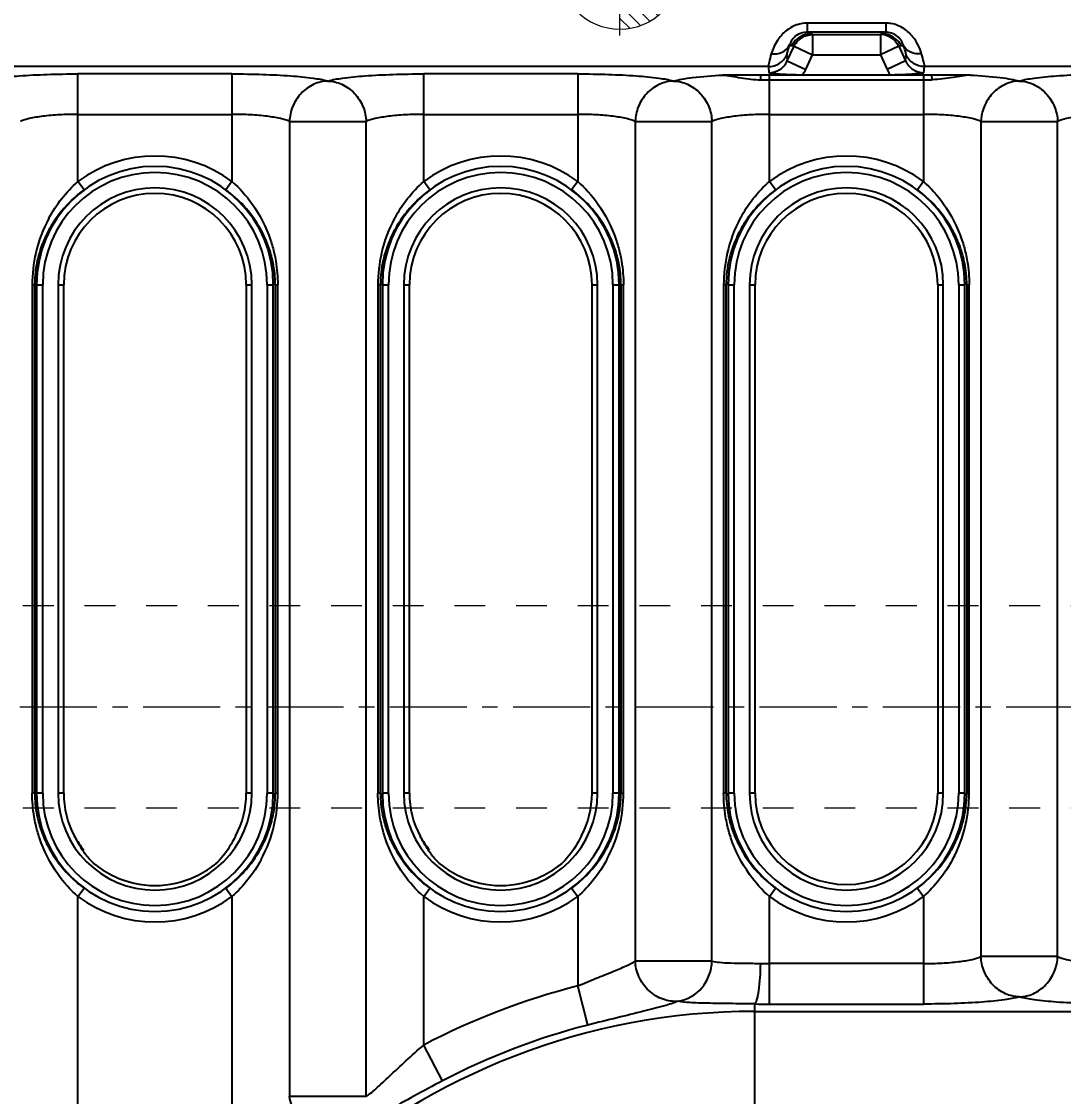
# Model space of a CAD drawing. Header units: millimetres. Extents: x 1147 to 12155, y -6137 to -4403.
# Drawn here: x 2781 to 2832.6, y -5230 to -5176.9 of the extents above; entities that cross this region are included whole.
import ezdxf
from ezdxf.enums import TextEntityAlignment as Align

# ---------------------------------------------------------------- set-up
doc = ezdxf.new("R2010")
doc.units = ezdxf.units.MM
doc.header["$LTSCALE"] = 16.335
doc.header["$PDMODE"] = 3
doc.header["$PDSIZE"] = 0.3125
doc.linetypes.add('CENTER', pattern=[0.6, 0.375, -0.075, 0.075, -0.075])
doc.linetypes.add('HIDDEN', pattern=[0.2, 0.1, -0.1])
doc.layers.get('0').update_dxf_attribs({"linetype": 'CONTINUOUS'})
doc.layers.get('Defpoints').update_dxf_attribs({"linetype": 'CONTINUOUS'})
doc.layers.add('cool', color=153, linetype='HIDDEN', lineweight=9)
doc.layers.add('epin', color=13, linetype='CONTINUOUS', lineweight=9)
doc.styles.get("Standard").update_dxf_attribs({"font": 'txt', "width": 0.8})
doc.styles.add('TXT05', font='txt.shx', dxfattribs={"width": 0.5, "bigfont": 'gbcbig.shx'})
doc.dimstyles.get("Standard").update_dxf_attribs({"dimtxt": 0.15625, "dimasz": 0.1875, "dimexe": 0.125, "dimexo": 0.0625, "dimtad": 0, "dimtih": 1, "dimtoh": 1, "dimdsep": 46, "dimtxsty": 'Standard', "dimcen": 0.09, "dimadec": 0, "dimazin": 0, "dimtp": 0.01, "dimtm": 0.01, "dimtfac": 1, "dimtofl": 0, "dimtmove": 0, "dimatfit": 3, "dimfxl": 0, "dimtolj": 1, "dimarcsym": 0})

# ---------------------------------------------------------------- blocks, each defined once
blk = doc.blocks.new('*D796')
at = {"color": 4, "lineweight": -2}
blk.add_line((2672.12, -5193.414), (2589.14, -5193.414), dxfattribs=at)
at = {"layer": 'Defpoints', "color": 0}
for p in [(2589.14, -5193.414), (2672.182, -5193.414), (2876.631, -5263.772)]:
    blk.add_point(p, dxfattribs=at)
at = {"color": 6, "insert": (2576.873, -5193.414), "char_height": 8, "attachment_point": 5}
blk.add_mtext('\\A1;70.36', dxfattribs=at)
blk = doc.blocks.new('*D797')
at = {"color": 4, "lineweight": -2}
for p, q in [((2609.14, -5170.842), (2589.14, -5170.842)), ((2629.14, -5174.272), (2609.14, -5170.842)), ((2807.268, -5174.272), (2629.14, -5174.272))]:
    blk.add_line(p, q, dxfattribs=at)
at = {"layer": 'Defpoints', "color": 0}
for p in [(2589.14, -5170.842), (2807.331, -5174.272), (2876.631, -5263.772)]:
    blk.add_point(p, dxfattribs=at)
at = {"color": 6, "insert": (2576.873, -5170.842), "char_height": 8, "attachment_point": 5}
blk.add_mtext('\\A1;89.50', dxfattribs=at)
blk = doc.blocks.new('*D768')
at = {"color": 4, "lineweight": -2}
blk.add_line((2665.106, -5158.772), (2589.14, -5158.772), dxfattribs=at)
at = {"layer": 'Defpoints', "color": 0}
for p in [(2589.14, -5158.772), (2665.168, -5158.772), (2876.631, -5263.772)]:
    blk.add_point(p, dxfattribs=at)
at = {"color": 6, "insert": (2575.807, -5158.772), "char_height": 8, "attachment_point": 5}
blk.add_mtext('\\A1;105.00', dxfattribs=at)
blk = doc.blocks.new('*D769')
at = {"color": 4, "lineweight": -2}
blk.add_line((2674.368, -5123.772), (2589.14, -5123.772), dxfattribs=at)
at = {"layer": 'Defpoints', "color": 0}
for p in [(2589.14, -5123.772), (2674.431, -5123.772), (2876.631, -5263.772)]:
    blk.add_point(p, dxfattribs=at)
at = {"color": 6, "insert": (2575.807, -5123.772), "char_height": 8, "attachment_point": 5}
blk.add_mtext('\\A1;140.00', dxfattribs=at)
blk = doc.blocks.new('*D770')
at = {"color": 4, "lineweight": -2}
blk.add_line((2656.557, -5102.772), (2589.14, -5102.772), dxfattribs=at)
at = {"layer": 'Defpoints', "color": 0}
for p in [(2589.14, -5102.772), (2656.62, -5102.772), (2876.631, -5263.772)]:
    blk.add_point(p, dxfattribs=at)
at = {"color": 6, "insert": (2576.34, -5102.772), "char_height": 8, "attachment_point": 5}
blk.add_mtext('\\A1;161.00', dxfattribs=at)
blk = doc.blocks.new('*D771')
at = {"color": 4, "lineweight": -2}
for p, q in [((2629.14, -5083.772), (2609.14, -5090.058)), ((2800.068, -5083.772), (2629.14, -5083.772)), ((2609.14, -5090.058), (2589.14, -5090.058))]:
    blk.add_line(p, q, dxfattribs=at)
at = {"layer": 'Defpoints', "color": 0}
for p in [(2800.131, -5083.772), (2589.14, -5090.058), (2876.631, -5263.772)]:
    blk.add_point(p, dxfattribs=at)
at = {"color": 6, "insert": (2575.807, -5090.058), "char_height": 8, "attachment_point": 5}
blk.add_mtext('\\A1;180.00', dxfattribs=at)
blk = doc.blocks.new('*D772')
at = {"color": 4, "lineweight": -2}
blk.add_line((2620.568, -5058.772), (2589.14, -5058.772), dxfattribs=at)
at = {"layer": 'Defpoints', "color": 0}
for p in [(2589.14, -5058.772), (2620.631, -5058.772), (2876.631, -5263.772)]:
    blk.add_point(p, dxfattribs=at)
at = {"color": 6, "insert": (2574.74, -5058.772), "char_height": 8, "attachment_point": 5}
blk.add_mtext('\\A1;205.00', dxfattribs=at)
blk = doc.blocks.new('*D781')
at = {"color": 4, "lineweight": -2}
for p, q in [((2797.98, -5040.799), (2797.98, -5020.799)), ((2804.631, -5059.372), (2797.98, -5040.799)), ((2804.631, -5079.309), (2804.631, -5059.372))]:
    blk.add_line(p, q, dxfattribs=at)
at = {"layer": 'Defpoints', "color": 0}
for p in [(2797.98, -5020.799), (2804.631, -5079.372), (2876.631, -5263.772)]:
    blk.add_point(p, dxfattribs=at)
at = {"color": 6, "insert": (2797.98, -5009.066), "char_height": 8, "attachment_point": 5, "rotation": 90}
blk.add_mtext('\\A1;72.00', dxfattribs=at)
blk = doc.blocks.new('*D782')
at = {"color": 4, "lineweight": -2}
for p, q in [((2751.831, -5040.266), (2751.831, -5020.266)), ((2751.631, -5059.772), (2751.831, -5040.266)), ((2751.631, -5079.709), (2751.631, -5059.772))]:
    blk.add_line(p, q, dxfattribs=at)
at = {"layer": 'Defpoints', "color": 0}
for p in [(2751.831, -5020.266), (2751.631, -5079.772), (2876.631, -5263.772)]:
    blk.add_point(p, dxfattribs=at)
at = {"color": 6, "insert": (2751.831, -5006.399), "char_height": 8, "attachment_point": 5, "rotation": 90}
blk.add_mtext('\\A1;125.00', dxfattribs=at)
blk = doc.blocks.new('*D783')
at = {"color": 4, "lineweight": -2}
blk.add_line((2678.831, -5119.309), (2678.831, -5020.266), dxfattribs=at)
at = {"layer": 'Defpoints', "color": 0}
for p in [(2678.831, -5020.266), (2678.831, -5119.372), (2876.631, -5263.772)]:
    blk.add_point(p, dxfattribs=at)
at = {"color": 6, "insert": (2678.831, -5005.866), "char_height": 8, "attachment_point": 5, "rotation": 90}
blk.add_mtext('\\A1;197.80', dxfattribs=at)
blk = doc.blocks.new('*D784')
at = {"color": 4, "lineweight": -2}
for p, q in [((2667.545, -5040.266), (2667.545, -5020.266)), ((2677.132, -5060.266), (2667.545, -5040.266)), ((2677.132, -5188.402), (2677.132, -5060.266))]:
    blk.add_line(p, q, dxfattribs=at)
at = {"layer": 'Defpoints', "color": 0}
for p in [(2667.545, -5020.266), (2677.132, -5188.464), (2876.631, -5263.772)]:
    blk.add_point(p, dxfattribs=at)
at = {"color": 6, "insert": (2667.545, -5005.866), "char_height": 8, "attachment_point": 5, "rotation": 90}
blk.add_mtext('\\A1;199.50', dxfattribs=at)
blk = doc.blocks.new('*D785')
at = {"color": 4, "lineweight": -2}
for p, q in [((2656.259, -5040.266), (2656.259, -5020.266)), ((2668.628, -5060.266), (2656.259, -5040.266)), ((2668.628, -5154.309), (2668.628, -5060.266))]:
    blk.add_line(p, q, dxfattribs=at)
at = {"layer": 'Defpoints', "color": 0}
for p in [(2656.259, -5020.266), (2668.628, -5154.372), (2876.631, -5263.772)]:
    blk.add_point(p, dxfattribs=at)
at = {"color": 6, "insert": (2656.259, -5005.866), "char_height": 8, "attachment_point": 5, "rotation": 90}
blk.add_mtext('\\A1;208.00', dxfattribs=at)
blk = doc.blocks.new('*D786')
at = {"color": 4, "lineweight": -2}
for p, q in [((2633.687, -5040.266), (2633.687, -5020.266)), ((2646.631, -5060.266), (2633.687, -5040.266)), ((2646.631, -5188.952), (2646.631, -5060.266))]:
    blk.add_line(p, q, dxfattribs=at)
at = {"layer": 'Defpoints', "color": 0}
for p in [(2633.687, -5020.266), (2646.631, -5189.014), (2876.631, -5263.772)]:
    blk.add_point(p, dxfattribs=at)
at = {"color": 6, "insert": (2633.687, -5005.866), "char_height": 8, "attachment_point": 5, "rotation": 90}
blk.add_mtext('\\A1;230.00', dxfattribs=at)
blk = doc.blocks.new('*D787')
at = {"color": 4, "lineweight": -2}
for p, q in [((2622.401, -5040.266), (2622.401, -5020.266)), ((2631.631, -5045.398), (2622.401, -5040.266)), ((2631.631, -5065.336), (2631.631, -5045.398))]:
    blk.add_line(p, q, dxfattribs=at)
at = {"layer": 'Defpoints', "color": 0}
for p in [(2622.401, -5020.266), (2631.631, -5065.398), (2876.631, -5263.772)]:
    blk.add_point(p, dxfattribs=at)
at = {"color": 6, "insert": (2622.401, -5005.333), "char_height": 8, "attachment_point": 5, "rotation": 90}
blk.add_mtext('\\A1;245.00', dxfattribs=at)
blk = doc.blocks.new('*D800')
at = {"color": 4, "lineweight": -2}
for p, q in [((2726.819, -5040.645), (2726.819, -5020.645)), ((2720.63, -5060.645), (2726.819, -5040.645)), ((2720.63, -5253.209), (2720.63, -5060.645))]:
    blk.add_line(p, q, dxfattribs=at)
at = {"layer": 'Defpoints', "color": 0}
for p in [(2726.819, -5020.645), (2720.63, -5253.272), (2876.631, -5263.772)]:
    blk.add_point(p, dxfattribs=at)
at = {"color": 6, "insert": (2726.819, -5006.778), "char_height": 8, "attachment_point": 5, "rotation": 90}
blk.add_mtext('\\A1;156.00', dxfattribs=at)
blk = doc.blocks.new('*D801')
at = {"color": 4, "lineweight": -2}
for p, q in [((2708.339, -5037.966), (2708.339, -5017.966)), ((2704.631, -5051.709), (2708.339, -5037.966)), ((2704.631, -5071.646), (2704.631, -5051.709))]:
    blk.add_line(p, q, dxfattribs=at)
at = {"layer": 'Defpoints', "color": 0}
for p in [(2708.339, -5017.966), (2704.631, -5071.709), (2876.631, -5263.772)]:
    blk.add_point(p, dxfattribs=at)
at = {"color": 6, "insert": (2708.339, -5004.099), "char_height": 8, "attachment_point": 5, "rotation": 90}
blk.add_mtext('\\A1;172.00', dxfattribs=at)
blk = doc.blocks.new('*D802')
at = {"color": 4, "lineweight": -2}
blk.add_line((2810.631, -5170.909), (2810.631, -5020.534), dxfattribs=at)
at = {"layer": 'Defpoints', "color": 0}
for p in [(2810.631, -5020.534), (2810.631, -5170.972), (2876.631, -5263.772)]:
    blk.add_point(p, dxfattribs=at)
at = {"color": 6, "insert": (2810.631, -5008.8), "char_height": 8, "attachment_point": 5, "rotation": 90}
blk.add_mtext('\\A1;66.00', dxfattribs=at)
blk = doc.blocks.new('*D807')
at = {"color": 4, "lineweight": -2}
for p, q in [((2689.721, -5039.523), (2689.721, -5019.523)), ((2681.564, -5059.523), (2689.721, -5039.523)), ((2681.564, -5249.046), (2681.564, -5059.523))]:
    blk.add_line(p, q, dxfattribs=at)
at = {"layer": 'Defpoints', "color": 0}
for p in [(2689.721, -5019.523), (2681.564, -5249.109), (2876.631, -5263.772)]:
    blk.add_point(p, dxfattribs=at)
at = {"color": 6, "insert": (2689.721, -5005.123), "char_height": 8, "attachment_point": 5, "rotation": 90}
blk.add_mtext('\\A1;195.07', dxfattribs=at)
blk = doc.blocks.new('*D808')
at = {"color": 4, "lineweight": -2}
for p, q in [((2698.265, -5039.523), (2698.265, -5019.523)), ((2692.323, -5059.523), (2698.265, -5039.523)), ((2692.323, -5248.014), (2692.323, -5059.523))]:
    blk.add_line(p, q, dxfattribs=at)
at = {"layer": 'Defpoints', "color": 0}
for p in [(2698.265, -5019.523), (2692.323, -5248.077), (2876.631, -5263.772)]:
    blk.add_point(p, dxfattribs=at)
at = {"color": 6, "insert": (2698.265, -5005.657), "char_height": 8, "attachment_point": 5, "rotation": 90}
blk.add_mtext('\\A1;184.31', dxfattribs=at)
blk = doc.blocks.new('epin_ejp_6')
at = {"layer": 'epin'}
h = blk.add_hatch(dxfattribs=at)
h.set_pattern_fill('_ANSI31', color=123, scale=0.15, angle=90, style=0)
h.set_pattern_definition([(135, (-2387.40246, 110.88073), (-0.3367596, -0.3367596), [])])
h.paths.add_polyline_path([(0, 3, 0.414214), (-3, 0), (0, 0)])
h.paths.add_polyline_path([(3, 0), (0, 0), (0, -3, 0.414214)])
at = {"layer": 'epin', "color": 1, "linetype": 'CENTER', "ltscale": 0.186593}
for p, q in [((0, -3.3), (0, 3.3)), ((-3.3, 0), (3.3, 0))]:
    blk.add_line(p, q, dxfattribs=at)
at = {"layer": 'epin'}
blk.add_circle((0, 0), 3, dxfattribs=at)
at = {"layer": 'epin', "color": 6, "style": 'TXT05', "width": 0.5}
blk.add_text('%%c6', height=2.1, dxfattribs=at).set_placement((0.995, 1.35), align=Align.MIDDLE)
blk = doc.blocks.new('115')
at = {"layer": 'epin'}
blk.add_blockref('epin_ejp_6', (-66, 89.5), dxfattribs=at)

msp = doc.modelspace()

# ---------------------------------------------------------------- linework, layer by layer
at = {"color": 7, "linetype": 'Continuous'}
for p, q in [((2819.883, -5176.962), (2819.883, -5177.414)), ((2823.779, -5176.962), (2819.883, -5176.962)), ((2823.779, -5176.962), (2823.779, -5177.414)), ((2819.581, -5177.628), (2819.579, -5177.628)), ((2819.883, -5177.414), (2819.978, -5177.495)), ((2823.779, -5177.414), (2819.883, -5177.414)), ((2820.153, -5177.495), (2819.978, -5177.495)), ((2820.153, -5177.527), (2820.153, -5178.533)), ((2820.153, -5177.527), (2823.509, -5177.527)), ((2823.684, -5177.495), (2823.509, -5177.495)), ((2823.509, -5177.527), (2823.509, -5178.533)), ((2823.779, -5177.414), (2823.684, -5177.495)), ((2824.083, -5177.628), (2824.081, -5177.628)), ((2818.906, -5178.83), (2819.243, -5178.108)), ((2819.024, -5178.038), (2819.108, -5178.108)), ((2819.243, -5178.108), (2820.153, -5178.533)), ((2824.419, -5178.108), (2823.509, -5178.533)), ((2824.419, -5178.108), (2824.756, -5178.83)), ((2824.638, -5178.038), (2824.554, -5178.108)), ((2818.881, -5178.534), (2818.906, -5178.83)), ((2818.906, -5178.83), (2819.816, -5179.254)), ((2819.816, -5179.254), (2820.153, -5178.533)), ((2820.153, -5178.533), (2823.509, -5178.533)), ((2823.509, -5178.533), (2823.846, -5179.254)), ((2824.756, -5178.83), (2823.846, -5179.254)), ((2824.756, -5178.83), (2824.781, -5178.534)), ((2817.971, -5179.109), (2743.905, -5179.109)), ((2783.836, -5184.795), (2783.836, -5179.471)), ((2791.452, -5179.471), (2783.836, -5179.471)), ((2791.452, -5179.471), (2791.452, -5184.795)), ((2800.93, -5184.795), (2800.93, -5179.471)), ((2808.545, -5179.471), (2800.93, -5179.471)), ((2808.545, -5179.471), (2808.545, -5184.795)), ((2817.971, -5179.109), (2817.997, -5179.417)), ((2825.665, -5179.417), (2825.691, -5179.109)), ((2937.626, -5179.109), (2825.691, -5179.109)), ((2817.593, -5179.759), (2817.605, -5179.535)), ((2825.638, -5179.534), (2818.023, -5179.534)), ((2818.023, -5181.471), (2818.025, -5179.764)), ((2818.025, -5179.764), (2825.638, -5179.764)), ((2825.638, -5179.534), (2825.639, -5184.795)), ((2826.069, -5179.759), (2826.057, -5179.535)), ((2783.836, -5181.471), (2791.452, -5181.471)), ((2800.93, -5181.471), (2808.545, -5181.471)), ((2818.023, -5184.795), (2818.023, -5181.471)), ((2818.023, -5181.471), (2825.639, -5181.471)), ((2794.295, -5181.823), (2794.295, -5230.026)), ((2794.295, -5181.823), (2798.086, -5181.823)), ((2798.086, -5230.026), (2798.086, -5181.823)), ((2811.389, -5181.823), (2811.389, -5223.331)), ((2811.389, -5181.823), (2815.18, -5181.823)), ((2815.18, -5223.331), (2815.18, -5181.823)), ((2828.482, -5181.823), (2828.482, -5223.104)), ((2828.482, -5181.823), (2832.273, -5181.823)), ((2832.273, -5223.104), (2832.273, -5181.823)), ((2784.136, -5185.196), (2783.836, -5184.795)), ((2791.452, -5184.795), (2791.152, -5185.196)), ((2801.23, -5185.196), (2800.93, -5184.795)), ((2808.545, -5184.795), (2808.245, -5185.196)), ((2818.323, -5185.196), (2818.023, -5184.795)), ((2825.639, -5184.795), (2825.339, -5185.196)), ((2781.573, -5189.895), (2781.573, -5215.032)), ((2781.697, -5189.895), (2781.573, -5189.895)), ((2781.697, -5215.032), (2781.697, -5189.895)), ((2781.793, -5189.895), (2781.793, -5215.032)), ((2781.793, -5189.895), (2782.093, -5189.895)), ((2782.093, -5215.032), (2782.093, -5189.895)), ((2782.854, -5189.895), (2782.854, -5215.032)), ((2782.854, -5189.895), (2783.13, -5189.895)), ((2783.13, -5215.032), (2783.13, -5189.895)), ((2792.158, -5189.895), (2792.158, -5215.032)), ((2792.158, -5189.895), (2792.434, -5189.895)), ((2792.434, -5215.032), (2792.434, -5189.895)), ((2793.195, -5189.895), (2793.195, -5215.032)), ((2793.195, -5189.895), (2793.496, -5189.895)), ((2793.496, -5215.032), (2793.496, -5189.895)), ((2793.591, -5189.895), (2793.591, -5215.032)), ((2793.591, -5189.895), (2793.715, -5189.895)), ((2793.715, -5215.032), (2793.715, -5189.895)), ((2798.666, -5189.895), (2798.666, -5215.032)), ((2798.791, -5189.895), (2798.666, -5189.895)), ((2798.791, -5215.032), (2798.791, -5189.895)), ((2798.886, -5189.895), (2798.886, -5215.032)), ((2798.886, -5189.895), (2799.187, -5189.895)), ((2799.187, -5215.032), (2799.187, -5189.895)), ((2799.948, -5189.895), (2799.948, -5215.032)), ((2799.948, -5189.895), (2800.224, -5189.895)), ((2800.224, -5215.032), (2800.224, -5189.895)), ((2809.251, -5189.895), (2809.251, -5215.032)), ((2809.251, -5189.895), (2809.527, -5189.895)), ((2809.527, -5215.032), (2809.527, -5189.895)), ((2810.288, -5189.895), (2810.288, -5215.032)), ((2810.288, -5189.895), (2810.589, -5189.895)), ((2810.589, -5215.032), (2810.589, -5189.895)), ((2810.684, -5189.895), (2810.684, -5215.032)), ((2810.684, -5189.895), (2810.809, -5189.895)), ((2810.809, -5215.032), (2810.809, -5189.895)), ((2815.76, -5189.895), (2815.76, -5215.032)), ((2815.884, -5189.895), (2815.76, -5189.895)), ((2815.884, -5215.032), (2815.884, -5189.895)), ((2815.98, -5189.895), (2815.98, -5215.032)), ((2815.98, -5189.895), (2816.28, -5189.895)), ((2816.28, -5215.032), (2816.28, -5189.895)), ((2817.041, -5189.895), (2817.041, -5215.032)), ((2817.041, -5189.895), (2817.317, -5189.895)), ((2817.317, -5215.032), (2817.317, -5189.895)), ((2826.345, -5189.895), (2826.345, -5215.032)), ((2826.345, -5189.895), (2826.621, -5189.895)), ((2826.621, -5215.032), (2826.621, -5189.895)), ((2827.382, -5189.895), (2827.382, -5215.032)), ((2827.382, -5189.895), (2827.683, -5189.895)), ((2827.683, -5215.032), (2827.683, -5189.895)), ((2827.778, -5189.895), (2827.778, -5215.032)), ((2827.778, -5189.895), (2827.902, -5189.895)), ((2827.902, -5215.032), (2827.902, -5189.895)), ((2781.697, -5215.032), (2781.573, -5215.032)), ((2782.093, -5215.032), (2781.793, -5215.032)), ((2783.13, -5215.032), (2782.854, -5215.032)), ((2792.434, -5215.032), (2792.158, -5215.032)), ((2793.496, -5215.032), (2793.195, -5215.032)), ((2793.591, -5215.032), (2793.715, -5215.032)), ((2798.791, -5215.032), (2798.666, -5215.032)), ((2799.187, -5215.032), (2798.886, -5215.032)), ((2800.224, -5215.032), (2799.948, -5215.032)), ((2809.527, -5215.032), (2809.251, -5215.032)), ((2810.589, -5215.032), (2810.288, -5215.032)), ((2810.684, -5215.032), (2810.809, -5215.032)), ((2815.884, -5215.032), (2815.76, -5215.032)), ((2816.28, -5215.032), (2815.98, -5215.032)), ((2817.317, -5215.032), (2817.041, -5215.032)), ((2826.621, -5215.032), (2826.345, -5215.032)), ((2827.683, -5215.032), (2827.382, -5215.032)), ((2827.778, -5215.032), (2827.902, -5215.032)), ((2783.836, -5220.132), (2784.136, -5219.731)), ((2791.152, -5219.731), (2791.452, -5220.132)), ((2800.93, -5220.132), (2801.23, -5219.731)), ((2808.245, -5219.731), (2808.545, -5220.132)), ((2818.023, -5220.132), (2818.323, -5219.731)), ((2825.339, -5219.731), (2825.639, -5220.132)), ((2783.836, -5247.504), (2783.836, -5220.132)), ((2791.452, -5220.132), (2791.452, -5234.714)), ((2800.93, -5227.482), (2800.93, -5220.132)), ((2808.545, -5220.132), (2808.545, -5224.56)), ((2818.023, -5225.456), (2818.023, -5220.132)), ((2825.639, -5220.132), (2825.639, -5225.456)), ((2815.18, -5223.331), (2811.389, -5223.331)), ((2825.639, -5223.456), (2818.023, -5223.456)), ((2832.273, -5223.104), (2828.482, -5223.104)), ((2809.042, -5226.497), (2808.545, -5224.56)), ((2817.306, -5235.785), (2817.306, -5225.45)), ((2818.023, -5225.456), (2825.639, -5225.456)), ((2817.306, -5225.818), (2937.626, -5225.818)), ((2801.857, -5229.254), (2800.93, -5227.482)), ((2798.086, -5230.026), (2794.295, -5230.026))]:
    msp.add_line(p, q, dxfattribs=at)
for centre, radius, start, end in [((2820.077, -5178.863), 1.956, 127.6807, 136.6501), ((2823.779, -5178.522), 1.56, 80.611, 89.9854), ((2820.16, -5178.945), 2.073, 136.5883, 138.9035), ((2820.024, -5178.539), 1.013, 115.9235, 154.9459), ((2820.152, -5178.528), 1.001, 111.6878, 133.4317), ((2823.509, -5178.53), 1.003, 46.5837, 89.9928), ((2823.586, -5178.689), 1.162, 81.8766, 85.1348), ((2823.78, -5178.369), 0.955, 82.4437, 90.0885), ((2823.638, -5178.539), 1.013, 25.054, 64.0763), ((2819.791, -5178.252), 0.795, 156.5687, 164.4392), ((2817.979, -5178.397), 2.027, 326.6681, 334.9929), ((2825.683, -5178.397), 2.027, 205.0077, 213.3314), ((2818.022, -5163.922), 15.842, 268.4482, 270.0082), ((2818.021, -5264.867), 85.333, 89.99885, 90.27965), ((2825.639, -5265.039), 85.505, 89.71964, 90.00065), ((2825.638, -5163.796), 15.968, 269.9973, 271.5441), ((2787.644, -5189.895), 6.365, 53.254, 126.746), ((2804.738, -5189.895), 6.365, 53.254, 126.746), ((2821.831, -5189.895), 6.365, 53.2545, 126.746), ((2787.644, -5189.895), 5.852, 0, 180), ((2804.738, -5189.895), 5.852, 0, 180), ((2821.831, -5189.895), 5.852, 0, 180), ((2787.644, -5189.895), 5.551, 0, 180), ((2804.738, -5189.895), 5.551, 0, 180), ((2821.831, -5189.895), 5.551, 0, 180), ((2787.644, -5189.895), 4.79, 0, 180), ((2787.878, -5190.222), 6.265, 126.6715, 140.6233), ((2787.403, -5190.229), 6.275, 42.4543, 53.3202), ((2804.738, -5189.895), 4.79, 0, 180), ((2804.971, -5190.222), 6.265, 126.6715, 140.6233), ((2804.497, -5190.229), 6.275, 42.4543, 53.3202), ((2821.831, -5189.895), 4.79, 0, 180), ((2822.065, -5190.222), 6.265, 126.6715, 140.6233), ((2821.59, -5190.229), 6.275, 42.4543, 53.3202), ((2787.644, -5189.895), 4.514, 0, 180), ((2804.738, -5189.895), 4.514, 0, 180), ((2821.831, -5189.895), 4.514, 0, 180), ((2787.748, -5190.114), 6.097, 140.6354, 149.1366), ((2804.842, -5190.114), 6.097, 140.6354, 149.1366), ((2821.935, -5190.114), 6.097, 140.6354, 149.1366), ((2788.438, -5189.862), 6.86, 151.7095, 167.0764), ((2805.531, -5189.862), 6.86, 151.7095, 167.0764), ((2822.625, -5189.862), 6.86, 151.7095, 167.0764), ((2787.601, -5190.025), 5.924, 149.1427, 157.8689), ((2804.694, -5190.025), 5.924, 149.1427, 157.8689), ((2821.788, -5190.025), 5.924, 149.1427, 157.8689), ((2787.422, -5189.951), 5.732, 157.8753, 165.8913), ((2804.516, -5189.951), 5.732, 157.8753, 165.8913), ((2821.609, -5189.951), 5.732, 157.8753, 165.8913), ((2788.558, -5189.899), 6.985, 167.0025, 179.9679), ((2805.652, -5189.899), 6.985, 167.0025, 179.9679), ((2822.745, -5189.899), 6.985, 167.0025, 179.9679), ((2787.261, -5189.909), 5.565, 165.906, 173.2916), ((2787.96, -5189.912), 5.631, 0.1707, 11.287), ((2804.355, -5189.909), 5.565, 165.906, 173.2916), ((2805.054, -5189.912), 5.631, 0.1707, 11.287), ((2821.448, -5189.909), 5.565, 165.906, 173.2916), ((2822.147, -5189.912), 5.631, 0.1707, 11.287), ((2787.152, -5189.895), 5.455, 173.3051, 179.994), ((2804.246, -5189.895), 5.455, 173.3051, 179.994), ((2821.339, -5189.895), 5.455, 173.3051, 179.994), ((2787.328, -5215.015), 5.631, 180.1708, 191.287), ((2787.644, -5215.032), 5.852, 180, 0), ((2787.644, -5215.032), 5.551, 180, 360), ((2787.644, -5215.032), 4.79, 180, 360), ((2787.644, -5215.032), 4.514, 180, 208.0997), ((2787.644, -5215.032), 4.514, 331.9048, 0), ((2786.73, -5215.028), 6.985, 347.0025, 359.9679), ((2788.136, -5215.032), 5.455, 353.3051, 359.994), ((2804.421, -5215.015), 5.631, 180.1708, 191.287), ((2804.738, -5215.032), 5.852, 180, 0), ((2804.738, -5215.032), 5.551, 180, 360), ((2804.738, -5215.032), 4.79, 180, 360), ((2804.738, -5215.032), 4.514, 180, 208.0997), ((2804.738, -5215.032), 4.514, 331.9048, 0), ((2803.824, -5215.028), 6.985, 347.0025, 359.9679), ((2805.229, -5215.032), 5.455, 353.3051, 359.994), ((2821.515, -5215.015), 5.631, 180.1708, 191.287), ((2821.831, -5215.032), 5.852, 180, 0), ((2821.831, -5215.032), 5.551, 180, 360), ((2821.831, -5215.032), 4.79, 180, 360), ((2821.831, -5215.032), 4.514, 180, 0), ((2820.917, -5215.028), 6.985, 347.0025, 359.9679), ((2822.323, -5215.032), 5.455, 353.3051, 359.994), ((2788.027, -5215.018), 5.565, 345.906, 353.2916), ((2805.12, -5215.018), 5.565, 345.906, 353.2916), ((2822.214, -5215.018), 5.565, 345.906, 353.2916), ((2786.85, -5215.065), 6.86, 331.7095, 347.0764), ((2787.866, -5214.976), 5.732, 337.8753, 345.8913), ((2803.944, -5215.065), 6.86, 331.7095, 347.0764), ((2804.959, -5214.976), 5.732, 337.8753, 345.8913), ((2821.037, -5215.065), 6.86, 331.7095, 347.0764), ((2822.053, -5214.976), 5.732, 337.8753, 345.8913), ((2787.604, -5214.901), 5.927, 201.6852, 208.986), ((2787.895, -5214.754), 4.867, 209.5988, 219.3428), ((2787.71, -5214.913), 5.899, 330.957, 337.8834), ((2804.697, -5214.901), 5.927, 201.6852, 208.986), ((2804.988, -5214.754), 4.867, 209.5988, 219.3428), ((2804.804, -5214.913), 5.899, 330.957, 337.8834), ((2821.874, -5214.902), 5.924, 329.1427, 337.8689), ((2787.727, -5214.83), 6.07, 209.0021, 222.534), ((2787.54, -5214.813), 6.097, 320.6354, 329.1366), ((2787.621, -5214.864), 6.001, 329.1557, 330.9618), ((2804.821, -5214.83), 6.07, 209.0021, 222.534), ((2804.633, -5214.813), 6.097, 320.6354, 329.1366), ((2804.714, -5214.864), 6.001, 329.1557, 330.9618), ((2821.727, -5214.813), 6.097, 320.6354, 329.1366), ((2787.694, -5214.762), 4.842, 232.3217, 244.673), ((2787.594, -5214.762), 4.843, 295.3253, 307.677), ((2789.109, -5216.724), 2.364, 307.6892, 311.0607), ((2787.433, -5214.726), 6.235, 310.3231, 320.634), ((2804.788, -5214.761), 4.843, 232.3228, 244.6721), ((2804.69, -5214.767), 4.837, 295.3253, 307.6915), ((2806.202, -5216.724), 2.364, 307.6891, 311.0607), ((2804.526, -5214.726), 6.235, 310.3231, 320.634), ((2821.597, -5214.706), 6.265, 306.6715, 320.6233), ((2787.911, -5214.671), 6.313, 222.4761, 229.1313), ((2787.644, -5214.877), 4.717, 244.6242, 295.3745), ((2805.004, -5214.671), 6.313, 222.4761, 229.1313), ((2804.738, -5214.876), 4.718, 244.6246, 295.3702), ((2822.072, -5214.698), 6.275, 222.4543, 233.3202), ((2787.879, -5214.708), 6.263, 229.1293, 230.384), ((2787.811, -5214.791), 6.157, 230.378, 233.3523), ((2787.328, -5214.61), 6.391, 306.7478, 310.3641), ((2804.972, -5214.708), 6.263, 229.1293, 230.3836), ((2804.905, -5214.791), 6.157, 230.3776, 233.3523), ((2804.422, -5214.61), 6.391, 306.7478, 310.3641), ((2787.644, -5215.032), 6.365, 233.254, 306.746), ((2804.738, -5215.032), 6.365, 233.254, 306.746), ((2821.831, -5215.032), 6.365, 233.254, 306.746), ((2818.022, -5206.408), 17.048, 268.5581, 270.0037), ((2817.306, -5258.772), 35.316, 104.3633, 117.6275), ((2818.021, -5178.095), 47.361, 269.1349, 270.0021), ((2817.306, -5258.772), 32.954, 90, 173.1838), ((2817.306, -5258.772), 33.316, 104.3633, 117.6275)]:
    msp.add_arc(centre, radius, start, end, dxfattribs=at)
for points, knots in [([(2819.394, -5177.041), (2819.346, -5177.056), (2819.164, -5177.126), (2818.995, -5177.227), (2818.881, -5177.315)], [0, 0, 0, 0, 0.257862, 1, 1, 1, 1]), ([(2825.548, -5178.483), (2825.461, -5178.184), (2825.223, -5177.706), (2824.673, -5177.189), (2824.258, -5177.02), (2824.033, -5176.983)], [0, 0, 0, 0, 0.41912, 0.694058, 1, 1, 1, 1]), ([(2818.598, -5177.582), (2818.532, -5177.658), (2818.325, -5177.932), (2818.182, -5178.251), (2818.114, -5178.483)], [0, 0, 0, 0, 0.293043, 1, 1, 1, 1]), ([(2819.386, -5177.557), (2819.34, -5177.586), (2819.207, -5177.69), (2819.106, -5177.831), (2819.061, -5177.935)], [0, 0, 0, 0, 0.324682, 1, 1, 1, 1]), ([(2819.883, -5177.414), (2819.836, -5177.414), (2819.662, -5177.427), (2819.492, -5177.489), (2819.386, -5177.557)], [0, 0, 0, 0, 0.271742, 1, 1, 1, 1]), ([(2819.579, -5177.628), (2819.576, -5177.628), (2819.568, -5177.628), (2819.569, -5177.612), (2819.593, -5177.598), (2819.633, -5177.57), (2819.709, -5177.537), (2819.772, -5177.519), (2819.811, -5177.511)], [0, 0, 0, 0, 0.032779, 0.054961, 0.138353, 0.306053, 0.579952, 1, 1, 1, 1]), ([(2819.616, -5177.618), (2819.612, -5177.619), (2819.6, -5177.623), (2819.589, -5177.627), (2819.581, -5177.628)], [0, 0, 0, 0, 0.353103, 1, 1, 1, 1]), ([(2820.066, -5177.527), (2820.006, -5177.527), (2819.852, -5177.54), (2819.704, -5177.588), (2819.616, -5177.618)], [0, 0, 0, 0, 0.390757, 1, 1, 1, 1]), ([(2819.811, -5177.511), (2819.823, -5177.509), (2819.879, -5177.499), (2819.935, -5177.495), (2819.978, -5177.495)], [0, 0, 0, 0, 0.230224, 1, 1, 1, 1]), ([(2823.684, -5177.495), (2823.729, -5177.495), (2823.818, -5177.505), (2823.923, -5177.518), (2824.146, -5177.628), (2824.083, -5177.628)], [0, 0, 0, 0, 0.314624, 0.565613, 1, 1, 1, 1]), ([(2823.88, -5177.565), (2823.871, -5177.563), (2823.828, -5177.552), (2823.784, -5177.543), (2823.75, -5177.538)], [0, 0, 0, 0, 0.218698, 1, 1, 1, 1]), ([(2824.081, -5177.628), (2824.061, -5177.626), (2823.996, -5177.596), (2823.928, -5177.578), (2823.88, -5177.565)], [0, 0, 0, 0, 0.290124, 1, 1, 1, 1]), ([(2824.638, -5178.038), (2824.607, -5177.927), (2824.448, -5177.625), (2824.12, -5177.451), (2823.906, -5177.423)], [0, 0, 0, 0, 0.348049, 1, 1, 1, 1]), ([(2818.114, -5178.483), (2818.298, -5178.5), (2818.668, -5178.449), (2818.948, -5178.189), (2819.024, -5178.038)], [0, 0, 0, 0, 0.522336, 1, 1, 1, 1]), ([(2818.918, -5178.351), (2818.914, -5178.366), (2818.9, -5178.415), (2818.887, -5178.465), (2818.883, -5178.5)], [0, 0, 0, 0, 0.311224, 1, 1, 1, 1]), ([(2819.024, -5178.038), (2819.013, -5178.068), (2818.976, -5178.172), (2818.941, -5178.276), (2818.918, -5178.351)], [0, 0, 0, 0, 0.290978, 1, 1, 1, 1]), ([(2824.781, -5178.534), (2824.783, -5178.513), (2824.772, -5178.455), (2824.729, -5178.289), (2824.677, -5178.146), (2824.638, -5178.038)], [0, 0, 0, 0, 0.123367, 0.332805, 1, 1, 1, 1]), ([(2825.548, -5178.483), (2825.364, -5178.5), (2824.994, -5178.449), (2824.714, -5178.189), (2824.638, -5178.038)], [0, 0, 0, 0, 0.522338, 1, 1, 1, 1]), ([(2818.114, -5178.483), (2818.075, -5178.62), (2818.023, -5178.801), (2817.98, -5179.011), (2817.969, -5179.083), (2817.971, -5179.109)], [0, 0, 0, 0, 0.665407, 0.875292, 1, 1, 1, 1]), ([(2817.971, -5179.109), (2818.158, -5179.109), (2818.54, -5179.001), (2818.802, -5178.703), (2818.881, -5178.534)], [0, 0, 0, 0, 0.500608, 1, 1, 1, 1]), ([(2817.997, -5179.417), (2818.185, -5179.417), (2818.569, -5179.304), (2818.827, -5179.001), (2818.906, -5178.83)], [0, 0, 0, 0, 0.500367, 1, 1, 1, 1]), ([(2824.756, -5178.83), (2824.835, -5179.001), (2825.093, -5179.305), (2825.477, -5179.417), (2825.665, -5179.417)], [0, 0, 0, 0, 0.499689, 1, 1, 1, 1]), ([(2825.691, -5179.109), (2825.504, -5179.109), (2825.122, -5179.001), (2824.861, -5178.703), (2824.781, -5178.534)], [0, 0, 0, 0, 0.500609, 1, 1, 1, 1]), ([(2825.691, -5179.109), (2825.693, -5179.083), (2825.682, -5179.011), (2825.639, -5178.801), (2825.587, -5178.62), (2825.548, -5178.483)], [0, 0, 0, 0, 0.124728, 0.334597, 1, 1, 1, 1]), ([(2779.097, -5179.823), (2779.334, -5179.753), (2779.948, -5179.656), (2781.02, -5179.552), (2782.359, -5179.487), (2783.328, -5179.471), (2783.836, -5179.471)], [0, 0, 0, 0, 0.155949, 0.389404, 0.679649, 1, 1, 1, 1]), ([(2791.452, -5179.471), (2791.96, -5179.471), (2792.929, -5179.487), (2794.268, -5179.552), (2795.34, -5179.656), (2795.954, -5179.753), (2796.191, -5179.823)], [0, 0, 0, 0, 0.320374, 0.610618, 0.844066, 1, 1, 1, 1]), ([(2796.191, -5179.823), (2796.428, -5179.753), (2797.041, -5179.656), (2798.114, -5179.552), (2799.452, -5179.487), (2800.421, -5179.471), (2800.93, -5179.471)], [0, 0, 0, 0, 0.155949, 0.389404, 0.679649, 1, 1, 1, 1]), ([(2808.545, -5179.471), (2809.054, -5179.471), (2810.023, -5179.487), (2811.361, -5179.552), (2812.434, -5179.656), (2813.047, -5179.753), (2813.284, -5179.823)], [0, 0, 0, 0, 0.320373, 0.610617, 0.844065, 1, 1, 1, 1]), ([(2817.997, -5179.417), (2818.116, -5179.429), (2818.672, -5179.485), (2819.232, -5179.511), (2819.673, -5179.511)], [0, 0, 0, 0, 0.213159, 1, 1, 1, 1]), ([(2823.989, -5179.511), (2824.15, -5179.511), (2824.71, -5179.502), (2825.268, -5179.458), (2825.665, -5179.417)], [0, 0, 0, 0, 0.287205, 1, 1, 1, 1]), ([(2830.378, -5179.823), (2830.615, -5179.753), (2831.228, -5179.656), (2832.301, -5179.552), (2833.639, -5179.487), (2834.608, -5179.471), (2835.117, -5179.471)], [0, 0, 0, 0, 0.155948, 0.389403, 0.679648, 1, 1, 1, 1]), ([(2796.191, -5179.823), (2795.957, -5179.832), (2795.463, -5179.949), (2794.833, -5180.402), (2794.411, -5181.067), (2794.303, -5181.577), (2794.295, -5181.823)], [0, 0, 0, 0, 0.233579, 0.491555, 0.754782, 1, 1, 1, 1]), ([(2796.191, -5179.823), (2796.425, -5179.832), (2796.919, -5179.949), (2797.549, -5180.402), (2797.971, -5181.067), (2798.078, -5181.577), (2798.086, -5181.823)], [0, 0, 0, 0, 0.233579, 0.491555, 0.754782, 1, 1, 1, 1]), ([(2813.284, -5179.823), (2813.05, -5179.832), (2812.556, -5179.949), (2811.926, -5180.402), (2811.504, -5181.067), (2811.397, -5181.577), (2811.389, -5181.823)], [0, 0, 0, 0, 0.233579, 0.491555, 0.754782, 1, 1, 1, 1]), ([(2813.284, -5179.823), (2813.414, -5179.785), (2813.727, -5179.72), (2814.53, -5179.607), (2815.205, -5179.558), (2815.696, -5179.531)], [0, 0, 0, 0, 0.166376, 0.393599, 1, 1, 1, 1]), ([(2813.284, -5179.823), (2813.518, -5179.832), (2814.012, -5179.949), (2814.643, -5180.402), (2815.064, -5181.067), (2815.172, -5181.577), (2815.18, -5181.823)], [0, 0, 0, 0, 0.233579, 0.491554, 0.754781, 1, 1, 1, 1]), ([(2815.696, -5179.532), (2815.846, -5179.54), (2816.155, -5179.584), (2816.783, -5179.691), (2817.267, -5179.761), (2817.593, -5179.759)], [0, 0, 0, 0, 0.236936, 0.488719, 1, 1, 1, 1]), ([(2818.025, -5179.764), (2818.025, -5179.748), (2818.023, -5179.671), (2818.023, -5179.594), (2818.023, -5179.534)], [0, 0, 0, 0, 0.212705, 1, 1, 1, 1]), ([(2827.966, -5179.532), (2827.68, -5179.549), (2827.053, -5179.669), (2826.419, -5179.749), (2826.069, -5179.759)], [0, 0, 0, 0, 0.450175, 1, 1, 1, 1]), ([(2827.966, -5179.531), (2828.457, -5179.558), (2829.132, -5179.607), (2829.935, -5179.72), (2830.248, -5179.785), (2830.378, -5179.823)], [0, 0, 0, 0, 0.606441, 0.833644, 1, 1, 1, 1]), ([(2830.378, -5179.823), (2830.144, -5179.832), (2829.65, -5179.949), (2829.02, -5180.402), (2828.598, -5181.067), (2828.49, -5181.577), (2828.482, -5181.823)], [0, 0, 0, 0, 0.233578, 0.491553, 0.754781, 1, 1, 1, 1]), ([(2830.378, -5179.823), (2830.612, -5179.832), (2831.106, -5179.949), (2831.736, -5180.402), (2832.158, -5181.067), (2832.265, -5181.577), (2832.273, -5181.823)], [0, 0, 0, 0, 0.233579, 0.491555, 0.754782, 1, 1, 1, 1]), ([(2783.836, -5181.471), (2783.531, -5181.471), (2782.949, -5181.487), (2782.144, -5181.552), (2781.499, -5181.656), (2781.13, -5181.755), (2780.993, -5181.823)], [0, 0, 0, 0, 0.318055, 0.606823, 0.840028, 1, 1, 1, 1]), ([(2794.295, -5181.823), (2794.158, -5181.755), (2793.789, -5181.656), (2793.144, -5181.552), (2792.339, -5181.487), (2791.757, -5181.471), (2791.452, -5181.471)], [0, 0, 0, 0, 0.159969, 0.39318, 0.681951, 1, 1, 1, 1]), ([(2800.93, -5181.471), (2800.624, -5181.471), (2800.042, -5181.487), (2799.237, -5181.552), (2798.592, -5181.656), (2798.224, -5181.755), (2798.086, -5181.823)], [0, 0, 0, 0, 0.318055, 0.606823, 0.840028, 1, 1, 1, 1]), ([(2811.389, -5181.823), (2811.251, -5181.755), (2810.883, -5181.656), (2810.238, -5181.552), (2809.433, -5181.487), (2808.851, -5181.471), (2808.545, -5181.471)], [0, 0, 0, 0, 0.159969, 0.39318, 0.681951, 1, 1, 1, 1]), ([(2818.023, -5181.471), (2817.718, -5181.471), (2817.136, -5181.487), (2816.331, -5181.552), (2815.686, -5181.656), (2815.317, -5181.755), (2815.18, -5181.823)], [0, 0, 0, 0, 0.31799, 0.60679, 0.840021, 1, 1, 1, 1]), ([(2828.482, -5181.823), (2828.345, -5181.755), (2827.976, -5181.656), (2827.331, -5181.552), (2826.526, -5181.487), (2825.944, -5181.471), (2825.639, -5181.471)], [0, 0, 0, 0, 0.159954, 0.393168, 0.681995, 1, 1, 1, 1]), ([(2835.117, -5181.471), (2834.811, -5181.471), (2834.229, -5181.487), (2833.424, -5181.552), (2832.779, -5181.656), (2832.411, -5181.755), (2832.273, -5181.823)], [0, 0, 0, 0, 0.318055, 0.606823, 0.840028, 1, 1, 1, 1]), ([(2792.432, -5185.876), (2792.828, -5186.426), (2793.247, -5187.252), (2793.491, -5188.127), (2793.542, -5188.352)], [0, 0, 0, 0, 0.746536, 1, 1, 1, 1]), ([(2809.526, -5185.876), (2809.921, -5186.426), (2810.341, -5187.252), (2810.584, -5188.127), (2810.635, -5188.352)], [0, 0, 0, 0, 0.746536, 1, 1, 1, 1]), ([(2826.619, -5185.876), (2827.015, -5186.426), (2827.434, -5187.252), (2827.678, -5188.127), (2827.729, -5188.352)], [0, 0, 0, 0, 0.746536, 1, 1, 1, 1]), ([(2793.192, -5187.836), (2793.126, -5187.668), (2792.826, -5187.004), (2792.403, -5186.397), (2792.033, -5185.993)], [0, 0, 0, 0, 0.248204, 1, 1, 1, 1]), ([(2810.286, -5187.836), (2810.219, -5187.668), (2809.92, -5187.004), (2809.496, -5186.397), (2809.127, -5185.993)], [0, 0, 0, 0, 0.248204, 1, 1, 1, 1]), ([(2827.379, -5187.836), (2827.313, -5187.668), (2827.013, -5187.004), (2826.59, -5186.397), (2826.22, -5185.993)], [0, 0, 0, 0, 0.248204, 1, 1, 1, 1]), ([(2793.482, -5188.81), (2793.465, -5188.725), (2793.391, -5188.395), (2793.286, -5188.071), (2793.192, -5187.836)], [0, 0, 0, 0, 0.253093, 1, 1, 1, 1]), ([(2810.575, -5188.81), (2810.559, -5188.725), (2810.484, -5188.395), (2810.379, -5188.071), (2810.286, -5187.836)], [0, 0, 0, 0, 0.253093, 1, 1, 1, 1]), ([(2827.669, -5188.81), (2827.652, -5188.725), (2827.578, -5188.395), (2827.473, -5188.071), (2827.379, -5187.836)], [0, 0, 0, 0, 0.253093, 1, 1, 1, 1]), ([(2793.542, -5188.352), (2793.57, -5188.476), (2793.67, -5188.985), (2793.715, -5189.504), (2793.715, -5189.895)], [0, 0, 0, 0, 0.246522, 1, 1, 1, 1]), ([(2810.635, -5188.352), (2810.663, -5188.476), (2810.764, -5188.985), (2810.809, -5189.504), (2810.809, -5189.895)], [0, 0, 0, 0, 0.246522, 1, 1, 1, 1]), ([(2827.729, -5188.352), (2827.757, -5188.476), (2827.857, -5188.985), (2827.902, -5189.504), (2827.902, -5189.895)], [0, 0, 0, 0, 0.246522, 1, 1, 1, 1]), ([(2781.746, -5216.575), (2781.718, -5216.451), (2781.618, -5215.942), (2781.573, -5215.423), (2781.573, -5215.032)], [0, 0, 0, 0, 0.246522, 1, 1, 1, 1]), ([(2798.84, -5216.575), (2798.812, -5216.451), (2798.711, -5215.942), (2798.666, -5215.423), (2798.666, -5215.032)], [0, 0, 0, 0, 0.246522, 1, 1, 1, 1]), ([(2815.933, -5216.575), (2815.905, -5216.451), (2815.805, -5215.942), (2815.76, -5215.423), (2815.76, -5215.032)], [0, 0, 0, 0, 0.246522, 1, 1, 1, 1]), ([(2781.806, -5216.118), (2781.823, -5216.202), (2781.897, -5216.532), (2782.002, -5216.856), (2782.096, -5217.091)], [0, 0, 0, 0, 0.253093, 1, 1, 1, 1]), ([(2798.9, -5216.118), (2798.916, -5216.202), (2798.991, -5216.532), (2799.096, -5216.856), (2799.189, -5217.091)], [0, 0, 0, 0, 0.253093, 1, 1, 1, 1]), ([(2815.993, -5216.118), (2816.01, -5216.202), (2816.084, -5216.532), (2816.189, -5216.856), (2816.283, -5217.091)], [0, 0, 0, 0, 0.253093, 1, 1, 1, 1]), ([(2782.856, -5219.051), (2782.461, -5218.501), (2782.041, -5217.675), (2781.797, -5216.8), (2781.746, -5216.575)], [0, 0, 0, 0, 0.746536, 1, 1, 1, 1]), ([(2799.949, -5219.051), (2799.554, -5218.501), (2799.134, -5217.675), (2798.891, -5216.8), (2798.84, -5216.575)], [0, 0, 0, 0, 0.746536, 1, 1, 1, 1]), ([(2817.043, -5219.051), (2816.648, -5218.501), (2816.228, -5217.675), (2815.984, -5216.8), (2815.933, -5216.575)], [0, 0, 0, 0, 0.746536, 1, 1, 1, 1]), ([(2816.283, -5217.091), (2816.349, -5217.259), (2816.649, -5217.923), (2817.072, -5218.53), (2817.442, -5218.934)], [0, 0, 0, 0, 0.248204, 1, 1, 1, 1]), ([(2808.546, -5224.56), (2808.848, -5224.431), (2809.426, -5224.193), (2810.232, -5223.871), (2810.881, -5223.601), (2811.252, -5223.425), (2811.389, -5223.331)], [0, 0, 0, 0, 0.317822, 0.605961, 0.838936, 1, 1, 1, 1]), ([(2813.51, -5225.318), (2813.262, -5225.337), (2812.724, -5225.264), (2812.015, -5224.827), (2811.529, -5224.136), (2811.401, -5223.592), (2811.389, -5223.331)], [0, 0, 0, 0, 0.231617, 0.491171, 0.756384, 1, 1, 1, 1]), ([(2813.51, -5225.318), (2813.959, -5225.251), (2814.63, -5224.859), (2815.079, -5224.035), (2815.175, -5223.562), (2815.18, -5223.331)], [0, 0, 0, 0, 0.489801, 0.751074, 1, 1, 1, 1]), ([(2815.18, -5223.331), (2815.3, -5223.368), (2815.61, -5223.403), (2816.151, -5223.426), (2816.832, -5223.436), (2817.329, -5223.444), (2817.593, -5223.45)], [0, 0, 0, 0, 0.155463, 0.383979, 0.672554, 1, 1, 1, 1]), ([(2817.306, -5225.45), (2817.329, -5225.434), (2817.368, -5225.363), (2817.415, -5225.23), (2817.462, -5225.033), (2817.523, -5224.668), (2817.57, -5224.134), (2817.59, -5223.684), (2817.593, -5223.45)], [0, 0, 0, 0, 0.041631, 0.112057, 0.211206, 0.337786, 0.656187, 1, 1, 1, 1]), ([(2825.639, -5223.456), (2825.944, -5223.456), (2826.526, -5223.44), (2827.331, -5223.375), (2827.976, -5223.271), (2828.345, -5223.172), (2828.482, -5223.104)], [0, 0, 0, 0, 0.318055, 0.606823, 0.840028, 1, 1, 1, 1]), ([(2830.378, -5225.104), (2830.144, -5225.095), (2829.65, -5224.978), (2829.02, -5224.525), (2828.598, -5223.86), (2828.49, -5223.35), (2828.482, -5223.104)], [0, 0, 0, 0, 0.233579, 0.491555, 0.754782, 1, 1, 1, 1]), ([(2830.378, -5225.104), (2830.612, -5225.095), (2831.106, -5224.978), (2831.736, -5224.525), (2832.158, -5223.86), (2832.265, -5223.35), (2832.273, -5223.104)], [0, 0, 0, 0, 0.233579, 0.491555, 0.754782, 1, 1, 1, 1]), ([(2832.273, -5223.104), (2832.411, -5223.172), (2832.779, -5223.271), (2833.424, -5223.375), (2834.229, -5223.44), (2834.811, -5223.456), (2835.117, -5223.456)], [0, 0, 0, 0, 0.159969, 0.39318, 0.681951, 1, 1, 1, 1]), ([(2830.378, -5225.104), (2830.141, -5225.174), (2829.527, -5225.271), (2828.455, -5225.375), (2827.116, -5225.44), (2826.147, -5225.456), (2825.639, -5225.456)], [0, 0, 0, 0, 0.155949, 0.389404, 0.679649, 1, 1, 1, 1]), ([(2835.117, -5225.456), (2834.608, -5225.456), (2833.639, -5225.44), (2832.301, -5225.375), (2831.228, -5225.271), (2830.615, -5225.174), (2830.378, -5225.104)], [0, 0, 0, 0, 0.320374, 0.610618, 0.844066, 1, 1, 1, 1]), ([(2813.51, -5225.318), (2813.292, -5225.412), (2812.72, -5225.581), (2811.711, -5225.839), (2810.443, -5226.144), (2809.525, -5226.373), (2809.042, -5226.497)], [0, 0, 0, 0, 0.154082, 0.385549, 0.676504, 1, 1, 1, 1]), ([(2817.306, -5225.45), (2816.886, -5225.443), (2816.1, -5225.434), (2815.025, -5225.421), (2814.179, -5225.396), (2813.699, -5225.355), (2813.51, -5225.318)], [0, 0, 0, 0, 0.331582, 0.62097, 0.847972, 1, 1, 1, 1]), ([(2798.086, -5230.025), (2798.158, -5229.981), (2798.318, -5229.857), (2798.705, -5229.521), (2799.284, -5228.975), (2800.069, -5228.248), (2800.634, -5227.74), (2800.93, -5227.482)], [0, 0, 0, 0, 0.066303, 0.158922, 0.402529, 0.691593, 1, 1, 1, 1]), ([(2801.857, -5229.254), (2801.386, -5229.501), (2800.484, -5229.984), (2799.238, -5230.676), (2798.323, -5231.187), (2797.725, -5231.491), (2797.481, -5231.6), (2797.375, -5231.637)], [0, 0, 0, 0, 0.314303, 0.603969, 0.842454, 0.933269, 1, 1, 1, 1]), ([(2797.375, -5231.638), (2797.128, -5231.799), (2796.649, -5231.949), (2795.984, -5231.884), (2795.449, -5231.694), (2794.982, -5231.357), (2794.521, -5230.83), (2794.334, -5230.339), (2794.295, -5230.026)], [0, 0, 0, 0, 0.217593, 0.34856, 0.48814, 0.630218, 0.76743, 1, 1, 1, 1])]:
    msp.add_open_spline(points, degree=3, knots=knots, dxfattribs=at)
for points in [[(2819.883, -5176.962), (2819.718, -5176.962), (2819.551, -5176.989), (2819.394, -5177.041)], [(2819.243, -5178.108), (2819.296, -5177.994), (2819.372, -5177.888), (2819.463, -5177.802)], [(2819.782, -5177.598), (2819.899, -5177.552), (2820.027, -5177.527), (2820.153, -5177.527)], [(2823.684, -5177.531), (2823.655, -5177.529), (2823.626, -5177.527), (2823.596, -5177.527)], [(2824.199, -5177.802), (2824.29, -5177.888), (2824.366, -5177.994), (2824.419, -5178.108)], [(2818.883, -5178.5), (2818.881, -5178.511), (2818.88, -5178.523), (2818.881, -5178.534)], [(2817.605, -5179.535), (2816.969, -5179.538), (2816.332, -5179.541), (2815.696, -5179.531)], [(2827.966, -5179.531), (2827.33, -5179.541), (2826.693, -5179.538), (2826.057, -5179.535)], [(2782.397, -5186.611), (2782.763, -5185.931), (2783.254, -5185.302), (2783.836, -5184.795)], [(2791.452, -5184.795), (2791.819, -5185.114), (2792.149, -5185.48), (2792.432, -5185.876)], [(2799.491, -5186.611), (2799.857, -5185.931), (2800.347, -5185.302), (2800.93, -5184.795)], [(2808.546, -5184.795), (2808.912, -5185.114), (2809.242, -5185.48), (2809.526, -5185.876)], [(2816.584, -5186.611), (2816.95, -5185.931), (2817.441, -5185.302), (2818.023, -5184.795)], [(2825.639, -5184.795), (2826.006, -5185.114), (2826.336, -5185.48), (2826.619, -5185.876)], [(2783.931, -5217.636), (2783.837, -5217.48), (2783.748, -5217.319), (2783.662, -5217.158)], [(2791.626, -5217.158), (2791.441, -5217.503), (2791.247, -5217.848), (2791, -5218.152)], [(2801.025, -5217.636), (2800.93, -5217.48), (2800.842, -5217.319), (2800.756, -5217.158)], [(2808.719, -5217.158), (2808.535, -5217.503), (2808.341, -5217.848), (2808.094, -5218.152)], [(2784.274, -5218.136), (2784.148, -5217.978), (2784.036, -5217.809), (2783.931, -5217.636)], [(2801.368, -5218.136), (2801.241, -5217.978), (2801.129, -5217.809), (2801.025, -5217.636)], [(2784.734, -5218.594), (2784.563, -5218.462), (2784.41, -5218.305), (2784.274, -5218.136)], [(2791, -5218.152), (2790.898, -5218.279), (2790.785, -5218.399), (2790.661, -5218.506)], [(2801.828, -5218.594), (2801.656, -5218.462), (2801.503, -5218.305), (2801.368, -5218.136)], [(2808.094, -5218.152), (2807.991, -5218.279), (2807.878, -5218.399), (2807.755, -5218.506)], [(2792.891, -5218.316), (2792.525, -5218.996), (2792.034, -5219.625), (2791.452, -5220.132)], [(2809.984, -5218.316), (2809.618, -5218.996), (2809.128, -5219.625), (2808.545, -5220.132)], [(2827.078, -5218.316), (2826.712, -5218.996), (2826.221, -5219.625), (2825.639, -5220.132)], [(2783.836, -5220.133), (2783.469, -5219.813), (2783.139, -5219.447), (2782.856, -5219.051)], [(2800.93, -5220.133), (2800.563, -5219.813), (2800.233, -5219.447), (2799.949, -5219.051)], [(2818.023, -5220.133), (2817.656, -5219.813), (2817.326, -5219.447), (2817.043, -5219.051)]]:
    msp.add_open_spline(points, degree=3, dxfattribs=at)
at = {"layer": 'cool', "ltscale": 0.932966}
for p, q in [((3142.303, -5205.772), (2709.631, -5205.772)), ((3142.303, -5215.772), (2709.631, -5215.772))]:
    msp.add_line(p, q, dxfattribs=at)
at = {"layer": 'cool', "color": 1, "linetype": 'CENTER', "ltscale": 0.621977}
msp.add_line((3156.631, -5210.772), (2703.631, -5210.772), dxfattribs=at)

# ---------------------------------------------------------------- block references
msp.add_blockref('115', (2876.631, -5263.772))

# ---------------------------------------------------------------- dimensions: what is measured, and where the dimension line sits
for feature_location, offset, dtype, picture, middle in [((2704.631, -5071.709), (3.708, 53.743), 1, '*D801', (2708.339, -5004.099)), ((2631.631, -5065.398), (-9.23, 45.132), 1, '*D787', (2622.401, -5005.333)), ((2681.564, -5249.109), (8.157, 229.585), 1, '*D807', (2689.721, -5005.123)), ((2646.631, -5189.014), (-12.944, 168.748), 1, '*D786', (2633.687, -5005.866)), ((2668.628, -5154.372), (-12.37, 134.105), 1, '*D785', (2656.259, -5005.866)), ((2677.132, -5188.464), (-9.588, 168.198), 1, '*D784', (2667.545, -5005.866)), ((2678.831, -5119.372), (0, 99.105), 1, '*D783', (2678.831, -5005.866)), ((2692.323, -5248.077), (5.942, 228.553), 1, '*D808', (2698.265, -5005.657)), ((2751.631, -5079.772), (0.2, 59.505), 1, '*D782', (2751.831, -5006.399)), ((2720.63, -5253.272), (6.188, 232.627), 1, '*D800', (2726.819, -5006.778)), ((2804.631, -5079.372), (-6.65, 58.572), 1, '*D781', (2797.98, -5009.066)), ((2810.631, -5170.972), (0, 150.438), 1, '*D802', (2810.631, -5008.8)), ((2620.631, -5058.772), (-31.491, 0), 0, '*D772', (2574.74, -5058.772)), ((2800.131, -5083.772), (-210.991, -6.286), 0, '*D771', (2575.807, -5090.058)), ((2656.62, -5102.772), (-67.48, 0), 0, '*D770', (2576.34, -5102.772)), ((2674.431, -5123.772), (-85.291, 0), 0, '*D769', (2575.807, -5123.772)), ((2665.168, -5158.772), (-76.028, 0), 0, '*D768', (2575.807, -5158.772)), ((2807.331, -5174.272), (-218.191, 3.43), 0, '*D797', (2576.873, -5170.842)), ((2672.182, -5193.414), (-83.042, 0), 0, '*D796', (2576.873, -5193.414))]:
    dim = msp.add_ordinate_dim(feature_location=feature_location, offset=offset, dtype=dtype, origin=(2876.631, -5263.772), dimstyle='Standard', override={"dimtxt": 8, "dimasz": 10, "dimgap": 0, "dimtih": 0, "dimtoh": 0, "dimzin": 0, "dimcen": 0, "dimclrd": 4, "dimclre": 4, "dimclrt": 6, "dimadec": 2, "dimtp": 0, "dimtm": 0, "dimtzin": 0})
    dim.commit()
    dim.dimension.update_dxf_attribs({"geometry": picture, "text_midpoint": middle})

doc.saveas('drawing.dxf')
